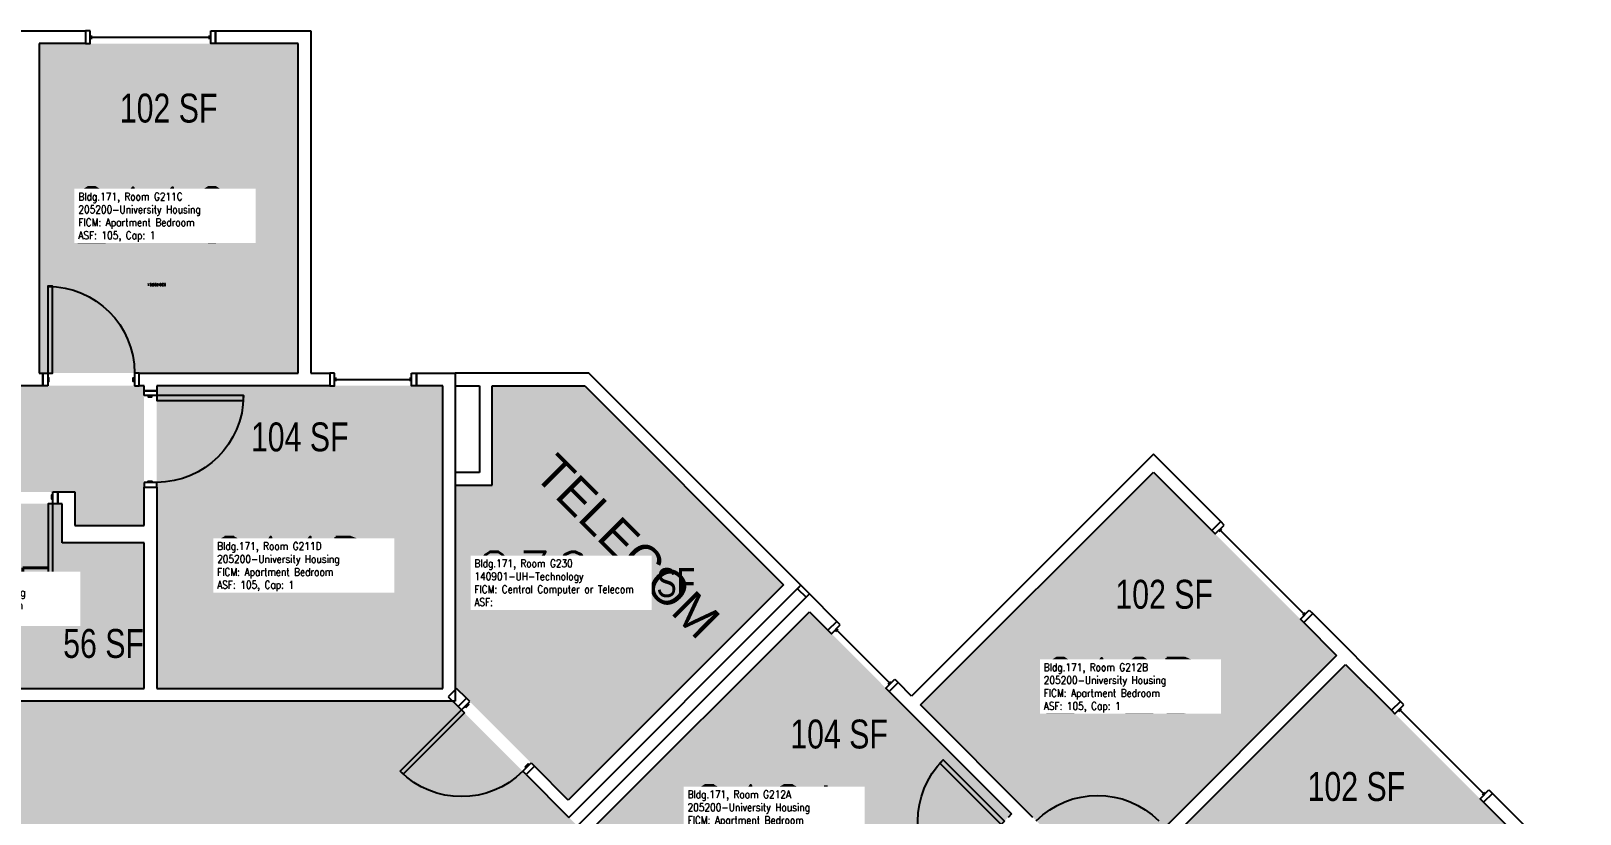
# Model space of a CAD drawing. Header units: inches. Extents: x 1063 to 4030, y -1482 to 1605.
# Drawn here: x 2146 to 2790, y 1280 to 1605 of the extents above; entities that cross this region are included whole.
import ezdxf
from ezdxf.enums import TextEntityAlignment as Align

# ---------------------------------------------------------------- set-up
doc = ezdxf.new("R2010")
doc.units = ezdxf.units.IN
doc.header["$LTSCALE"] = 192
doc.header["$MEASUREMENT"] = 0
for name, color, linetype in [('A-AREA-IDEN', 1, 'Continuous'), ('A-DOOR', 2, 'Continuous'), ('A-GLAZ', 1, 'Continuous'), ('A-IDEN-RNUM', 7, 'Continuous'), ('A-IDEN-SNUM', 4, 'Continuous'), ('A-IDEN-VNUM', 4, 'Continuous'), ('A-WALL', 5, 'Continuous'), ('AREA-TEXT', 3, 'Continuous'), ('Rooms-Category-Color', 7, 'Continuous'), ('Rooms-College-Color', 7, 'Continuous'), ('Rooms-Department-Color', 7, 'Continuous'), ('Rooms-Division-Color', 7, 'Continuous'), ('Rooms-Information', 7, 'Continuous')]:
    doc.layers.add(name, color=color, linetype=linetype)
doc.styles.add('AREA', font='arial.ttf', dxfattribs={"width": 0.75, "height": 12})
doc.styles.add('ROOMSNUMBER', font='txt.shx', dxfattribs={"height": 0.03})
doc.styles.add('ROOMVNUMBER', font='simplex.shx', dxfattribs={"width": 0.85})
doc.styles.get("Standard").update_dxf_attribs({"font": 'arial.ttf'})

msp = doc.modelspace()

# ---------------------------------------------------------------- hatches: boundary and pattern name
at = {"layer": 'Rooms-Category-Color', "true_color": 0x728ef3}
for points in [[(2149.74, 1600.12), (2257.36, 1600.12), (2257.36, 1463.37), (2149.73, 1463.39), (2149.73, 1599.68)], [(1782.87, 1579.13), (1918.37, 1579.13), (1918.37, 1458.13), (2193.37, 1458.13), (2193.37, 1400.13), (2164.62, 1400.13), (2164.62, 1414), (1988.58, 1414), (1988.58, 1400.13), (1959.83, 1400.13), (1959.83, 1414), (1928.13, 1414), (1928.13, 1400.38), (1933.38, 1400.38), (1933.38, 1406.75), (1954.58, 1406.75), (1954.58, 1357.38), (1933.38, 1357.38), (1933.38, 1366.38), (1928.13, 1366.38), (1928.13, 1357.38), (1867.01, 1357.38), (1867.01, 1447.88), (1796.87, 1447.88), (1796.87, 1462.5), (1782.87, 1462.5)], [(2317.35, 1332.37), (2317.36, 1458.12), (2198.61, 1458.12), (2198.61, 1332.37)], [(2688.62, 1346.16), (2612.51, 1422.26), (2515.82, 1325.56), (2591.94, 1249.46), (2688.31, 1345.84)], [(2159.35, 1409.12), (2080.22, 1409.12), (2080.22, 1332.37), (2193.35, 1332.37), (2193.36, 1392.87), (2159.36, 1392.87)], [(2380.77, 1275.35), (2469.68, 1364.28), (2553.65, 1280.31), (2464.73, 1191.39)], [(2692.33, 1342.44), (2768.43, 1266.34), (2671.75, 1169.64), (2595.63, 1245.75), (2692.03, 1342.12)]]:
    msp.add_hatch(color=171, dxfattribs=at).paths.add_polyline_path(points)
at = {"layer": 'Rooms-Category-Color', "true_color": 0xe3c5e1}
msp.add_hatch(color=254, dxfattribs=at).paths.add_polyline_path([(2337.86, 1458.12), (2376.36, 1458.12), (2458.97, 1375.51), (2369.52, 1286.06), (2323.21, 1332.37), (2322.61, 1332.37), (2322.61, 1416.88), (2337.86, 1416.88)])
at = {"layer": 'Rooms-Category-Color', "true_color": 0xadadad}
msp.add_hatch(color=253, dxfattribs=at).paths.add_polyline_path([(2373.33, 1275.37), (2369.79, 1278.9), (2351.87, 1296.82), (2321.57, 1327.13), (2031.61, 1327.13), (1782.24, 1327.13), (1782.24, 1323.13), (1778.24, 1323.13), (1778.24, 1324.63), (1738.24, 1324.63), (1738.24, 1319.63), (1732.24, 1319.63), (1732.24, 1243.02), (1763.74, 1242.96), (1778.24, 1243.13), (1778.24, 1247.13), (1782.24, 1247.13), (1782.24, 1245.63), (1822.24, 1245.63), (1822.24, 1250.63), (1828.24, 1250.63), (1828.24, 1222.38), (1897.49, 1222.38), (1897.49, 1243.13), (2320.71, 1243.13), (2327.36, 1236.48), (2330.9, 1232.94)])
at = {"layer": 'Rooms-College-Color', "true_color": 0xadadad}
for points in [[(2149.74, 1600.12), (2257.36, 1600.12), (2257.36, 1463.37), (2149.73, 1463.39), (2149.73, 1599.68)], [(1782.87, 1579.13), (1918.37, 1579.13), (1918.37, 1458.13), (2193.37, 1458.13), (2193.37, 1400.13), (2164.62, 1400.13), (2164.62, 1414), (1988.58, 1414), (1988.58, 1400.13), (1959.83, 1400.13), (1959.83, 1414), (1928.13, 1414), (1928.13, 1400.38), (1933.38, 1400.38), (1933.38, 1406.75), (1954.58, 1406.75), (1954.58, 1357.38), (1933.38, 1357.38), (1933.38, 1366.38), (1928.13, 1366.38), (1928.13, 1357.38), (1867.01, 1357.38), (1867.01, 1447.88), (1796.87, 1447.88), (1796.87, 1462.5), (1782.87, 1462.5)], [(2317.35, 1332.37), (2317.36, 1458.12), (2198.61, 1458.12), (2198.61, 1332.37)], [(2337.86, 1458.12), (2376.36, 1458.12), (2458.97, 1375.51), (2369.52, 1286.06), (2323.21, 1332.37), (2322.61, 1332.37), (2322.61, 1416.88), (2337.86, 1416.88)], [(2688.62, 1346.16), (2612.51, 1422.26), (2515.82, 1325.56), (2591.94, 1249.46), (2688.31, 1345.84)], [(2159.35, 1409.12), (2080.22, 1409.12), (2080.22, 1332.37), (2193.35, 1332.37), (2193.36, 1392.87), (2159.36, 1392.87)], [(2380.77, 1275.35), (2469.68, 1364.28), (2553.65, 1280.31), (2464.73, 1191.39)], [(2692.33, 1342.44), (2768.43, 1266.34), (2671.75, 1169.64), (2595.63, 1245.75), (2692.03, 1342.12)], [(2373.33, 1275.37), (2369.79, 1278.9), (2351.87, 1296.82), (2321.57, 1327.13), (2031.61, 1327.13), (1782.24, 1327.13), (1782.24, 1323.13), (1778.24, 1323.13), (1778.24, 1324.63), (1738.24, 1324.63), (1738.24, 1319.63), (1732.24, 1319.63), (1732.24, 1243.02), (1763.74, 1242.96), (1778.24, 1243.13), (1778.24, 1247.13), (1782.24, 1247.13), (1782.24, 1245.63), (1822.24, 1245.63), (1822.24, 1250.63), (1828.24, 1250.63), (1828.24, 1222.38), (1897.49, 1222.38), (1897.49, 1243.13), (2320.71, 1243.13), (2327.36, 1236.48), (2330.9, 1232.94)]]:
    msp.add_hatch(color=253, dxfattribs=at).paths.add_polyline_path(points)
at = {"layer": 'Rooms-Department-Color', "true_color": 0x604aed}
for points in [[(2149.74, 1600.12), (2257.36, 1600.12), (2257.36, 1463.37), (2149.73, 1463.39), (2149.73, 1599.68)], [(1782.87, 1579.13), (1918.37, 1579.13), (1918.37, 1458.13), (2193.37, 1458.13), (2193.37, 1400.13), (2164.62, 1400.13), (2164.62, 1414), (1988.58, 1414), (1988.58, 1400.13), (1959.83, 1400.13), (1959.83, 1414), (1928.13, 1414), (1928.13, 1400.38), (1933.38, 1400.38), (1933.38, 1406.75), (1954.58, 1406.75), (1954.58, 1357.38), (1933.38, 1357.38), (1933.38, 1366.38), (1928.13, 1366.38), (1928.13, 1357.38), (1867.01, 1357.38), (1867.01, 1447.88), (1796.87, 1447.88), (1796.87, 1462.5), (1782.87, 1462.5)], [(2317.35, 1332.37), (2317.36, 1458.12), (2198.61, 1458.12), (2198.61, 1332.37)], [(2337.86, 1458.12), (2376.36, 1458.12), (2458.97, 1375.51), (2369.52, 1286.06), (2323.21, 1332.37), (2322.61, 1332.37), (2322.61, 1416.88), (2337.86, 1416.88)], [(2688.62, 1346.16), (2612.51, 1422.26), (2515.82, 1325.56), (2591.94, 1249.46), (2688.31, 1345.84)], [(2159.35, 1409.12), (2080.22, 1409.12), (2080.22, 1332.37), (2193.35, 1332.37), (2193.36, 1392.87), (2159.36, 1392.87)], [(2380.77, 1275.35), (2469.68, 1364.28), (2553.65, 1280.31), (2464.73, 1191.39)], [(2692.33, 1342.44), (2768.43, 1266.34), (2671.75, 1169.64), (2595.63, 1245.75), (2692.03, 1342.12)]]:
    msp.add_hatch(color=173, dxfattribs=at).paths.add_polyline_path(points)
at = {"layer": 'Rooms-Department-Color', "true_color": 0xacacac}
msp.add_hatch(color=253, dxfattribs=at).paths.add_polyline_path([(2373.33, 1275.37), (2369.79, 1278.9), (2351.87, 1296.82), (2321.57, 1327.13), (2031.61, 1327.13), (1782.24, 1327.13), (1782.24, 1323.13), (1778.24, 1323.13), (1778.24, 1324.63), (1738.24, 1324.63), (1738.24, 1319.63), (1732.24, 1319.63), (1732.24, 1243.02), (1763.74, 1242.96), (1778.24, 1243.13), (1778.24, 1247.13), (1782.24, 1247.13), (1782.24, 1245.63), (1822.24, 1245.63), (1822.24, 1250.63), (1828.24, 1250.63), (1828.24, 1222.38), (1897.49, 1222.38), (1897.49, 1243.13), (2320.71, 1243.13), (2327.36, 1236.48), (2330.9, 1232.94)])
at = {"layer": 'Rooms-Division-Color', "true_color": 0x604aed}
for points in [[(2149.74, 1600.12), (2257.36, 1600.12), (2257.36, 1463.37), (2149.73, 1463.39), (2149.73, 1599.68)], [(1782.87, 1579.13), (1918.37, 1579.13), (1918.37, 1458.13), (2193.37, 1458.13), (2193.37, 1400.13), (2164.62, 1400.13), (2164.62, 1414), (1988.58, 1414), (1988.58, 1400.13), (1959.83, 1400.13), (1959.83, 1414), (1928.13, 1414), (1928.13, 1400.38), (1933.38, 1400.38), (1933.38, 1406.75), (1954.58, 1406.75), (1954.58, 1357.38), (1933.38, 1357.38), (1933.38, 1366.38), (1928.13, 1366.38), (1928.13, 1357.38), (1867.01, 1357.38), (1867.01, 1447.88), (1796.87, 1447.88), (1796.87, 1462.5), (1782.87, 1462.5)], [(2317.35, 1332.37), (2317.36, 1458.12), (2198.61, 1458.12), (2198.61, 1332.37)], [(2337.86, 1458.12), (2376.36, 1458.12), (2458.97, 1375.51), (2369.52, 1286.06), (2323.21, 1332.37), (2322.61, 1332.37), (2322.61, 1416.88), (2337.86, 1416.88)], [(2688.62, 1346.16), (2612.51, 1422.26), (2515.82, 1325.56), (2591.94, 1249.46), (2688.31, 1345.84)], [(2159.35, 1409.12), (2080.22, 1409.12), (2080.22, 1332.37), (2193.35, 1332.37), (2193.36, 1392.87), (2159.36, 1392.87)], [(2380.77, 1275.35), (2469.68, 1364.28), (2553.65, 1280.31), (2464.73, 1191.39)], [(2692.33, 1342.44), (2768.43, 1266.34), (2671.75, 1169.64), (2595.63, 1245.75), (2692.03, 1342.12)]]:
    msp.add_hatch(color=173, dxfattribs=at).paths.add_polyline_path(points)
at = {"layer": 'Rooms-Division-Color', "true_color": 0xadadad}
msp.add_hatch(color=253, dxfattribs=at).paths.add_polyline_path([(2373.33, 1275.37), (2369.79, 1278.9), (2351.87, 1296.82), (2321.57, 1327.13), (2031.61, 1327.13), (1782.24, 1327.13), (1782.24, 1323.13), (1778.24, 1323.13), (1778.24, 1324.63), (1738.24, 1324.63), (1738.24, 1319.63), (1732.24, 1319.63), (1732.24, 1243.02), (1763.74, 1242.96), (1778.24, 1243.13), (1778.24, 1247.13), (1782.24, 1247.13), (1782.24, 1245.63), (1822.24, 1245.63), (1822.24, 1250.63), (1828.24, 1250.63), (1828.24, 1222.38), (1897.49, 1222.38), (1897.49, 1243.13), (2320.71, 1243.13), (2327.36, 1236.48), (2330.9, 1232.94)])

# ---------------------------------------------------------------- linework, layer by layer
at = {"layer": 'A-DOOR'}
for p, q in [((2466.13, 1375.25), (2464.72, 1373.83)), ((2464.72, 1373.83), (2468.25, 1370.3)), ((2469.67, 1371.71), (2466.13, 1375.25)), ((2466.13, 1375.25), (2466.13, 1375.25)), ((2468.25, 1370.3), (2469.67, 1371.71)), ((2327.19, 1328.39), (2323.75, 1324.95)), ((2325.16, 1323.53), (2328.61, 1326.98)), ((2326.4, 1324.77), (2327.81, 1326.18)), ((2328.25, 1325.74), (2326.84, 1324.33)), ((2328.61, 1326.98), (2327.19, 1328.39)), ((2327.81, 1326.18), (2328.25, 1325.74)), ((2299.7, 1298.08), (2325.16, 1323.53)), ((2326.4, 1322.29), (2300.94, 1296.84)), ((2323.75, 1324.95), (2325.16, 1323.53)), ((2325.16, 1323.53), (2326.4, 1322.29)), ((2326.84, 1324.33), (2326.4, 1324.77)), ((2350.62, 1298.08), (2354.06, 1301.52)), ((2352.83, 1301.17), (2351.41, 1299.75)), ((2351.41, 1299.75), (2351.85, 1299.31)), ((2351.85, 1299.31), (2353.27, 1300.73)), ((2355.48, 1300.11), (2352.03, 1296.66)), ((2353.27, 1300.73), (2352.83, 1301.17)), ((2354.06, 1301.52), (2355.48, 1300.11)), ((2300.94, 1296.84), (2299.7, 1298.08)), ((2352.03, 1296.66), (2350.62, 1298.08))]:
    msp.add_line(p, q, dxfattribs=at)
for points in [[(2153.36, 1463.37), (2155.36, 1463.37), (2155.36, 1499.38), (2153.36, 1499.38)], [(2153.36, 1458.12), (2151.36, 1458.12), (2151.36, 1463.37), (2153.36, 1463.37)], [(2153.36, 1459.88), (2153.86, 1459.88), (2153.86, 1461.38), (2153.36, 1461.38)], [(2189.36, 1459.88), (2188.86, 1459.88), (2188.86, 1461.38), (2189.36, 1461.38)], [(2189.36, 1458.12), (2191.36, 1458.12), (2191.36, 1463.37), (2189.36, 1463.37)], [(2193.36, 1454), (2193.36, 1456), (2198.61, 1456), (2198.61, 1454)], [(2195.11, 1454), (2195.11, 1453.5), (2196.61, 1453.5), (2196.61, 1454)], [(2198.61, 1454), (2198.61, 1452), (2234.61, 1452), (2234.61, 1454)], [(2193.36, 1418), (2193.36, 1416), (2198.61, 1416), (2198.61, 1418)], [(2195.11, 1418), (2195.11, 1418.5), (2196.61, 1418.5), (2196.61, 1418)], [(2155.47, 1409.12), (2153.47, 1409.12), (2153.47, 1373.12), (2155.47, 1373.12)], [(2155.47, 1412.62), (2154.97, 1412.62), (2154.97, 1411.12), (2155.47, 1411.12)], [(2155.47, 1414), (2157.47, 1414), (2157.47, 1409.12), (2155.47, 1409.12)], [(2550.72, 1277.4), (2549.31, 1275.99), (2523.85, 1301.44), (2525.27, 1302.86)]]:
    msp.add_lwpolyline(points, close=True, dxfattribs=at)
at = {"layer": 'A-DOOR', "extrusion": (0, 0, -1)}
for centre, start, end in [((-2153.36, 1463.37), 90, 180), ((-2198.61, 1454), 180, 270), ((-2155.47, 1409.12), 270, 0), ((-2550.72, 1277.4), 315, 45), ((-2325.16, 1323.53), 225, 315), ((-2589.35, 1252.03), 45, 135)]:
    msp.add_arc(centre, 36, start, end, dxfattribs=at)
at = {"layer": 'A-GLAZ'}
for p, q in [((2171.51, 1602), (2171.51, 1603.5)), ((2171.51, 1602.75), (2220.51, 1602.75)), ((2220.51, 1602), (2220.51, 1603.5)), ((2272.98, 1460), (2272.98, 1461.5)), ((2272.98, 1460.75), (2303.98, 1460.75)), ((2303.98, 1460), (2303.98, 1461.5)), ((2639.89, 1397.54), (2640.95, 1398.6)), ((2675.06, 1363.42), (2640.42, 1398.07)), ((2674.53, 1362.89), (2675.6, 1363.95)), ((2480.46, 1356.15), (2481.52, 1357.21)), ((2502.91, 1334.76), (2480.99, 1356.68)), ((2502.38, 1334.23), (2503.44, 1335.29)), ((2714.5, 1322.92), (2715.57, 1323.98)), ((2749.68, 1288.8), (2715.03, 1323.45)), ((2749.15, 1288.27), (2750.21, 1289.33))]:
    msp.add_line(p, q, dxfattribs=at)
for points in [[(2171.01, 1605.38), (2169.01, 1605.38), (2169.01, 1600.12), (2171.01, 1600.12)], [(2221.01, 1605.38), (2223.01, 1605.38), (2223.01, 1600.12), (2221.01, 1600.12)], [(2272.48, 1463.37), (2270.48, 1463.37), (2270.48, 1458.12), (2272.48, 1458.12)], [(2304.48, 1463.37), (2306.48, 1463.37), (2306.48, 1458.12), (2304.48, 1458.12)], [(2641.92, 1400.28), (2640.51, 1401.69), (2636.79, 1397.98), (2638.21, 1396.57)], [(2677.27, 1364.92), (2678.69, 1363.51), (2674.98, 1359.8), (2673.56, 1361.21)], [(2482.49, 1358.89), (2481.08, 1360.3), (2477.36, 1356.59), (2478.78, 1355.18)], [(2505.12, 1336.26), (2506.53, 1334.85), (2502.82, 1331.13), (2501.4, 1332.55)], [(2716.54, 1325.66), (2715.12, 1327.07), (2711.41, 1323.36), (2712.83, 1321.95)], [(2751.89, 1290.3), (2753.31, 1288.89), (2749.59, 1285.18), (2748.18, 1286.59)]]:
    msp.add_lwpolyline(points, close=True, dxfattribs=at)
at = {"layer": 'A-WALL'}
for p, q in [((2117.49, 1605.38), (2169.01, 1605.38)), ((2169.01, 1605.38), (2169.01, 1600.12)), ((2223.01, 1605.38), (2262.61, 1605.38)), ((2223.01, 1600.12), (2223.01, 1605.38)), ((2262.61, 1605.38), (2262.61, 1463.37)), ((2149.74, 1600.12), (2149.74, 1463.37)), ((2169.01, 1600.12), (2149.74, 1600.12)), ((2257.36, 1600.12), (2223.01, 1600.12)), ((2257.36, 1463.37), (2257.36, 1600.12)), ((2149.74, 1463.37), (2151.36, 1463.37)), ((2151.36, 1463.37), (2151.36, 1458.12)), ((2191.36, 1463.37), (2257.36, 1463.37)), ((2191.36, 1458.12), (2191.36, 1463.37)), ((2262.61, 1463.37), (2270.48, 1463.37)), ((2270.48, 1463.37), (2270.48, 1458.12)), ((2306.48, 1463.37), (2322.61, 1463.37)), ((2306.48, 1458.12), (2306.48, 1463.37)), ((2378, 1463.37), (2322.61, 1463.37)), ((2322.61, 1463.37), (2322.61, 1458.12)), ((2322.61, 1463.37), (2322.61, 1327.13)), ((2466.13, 1375.25), (2378, 1463.37)), ((2151.36, 1458.12), (2078.49, 1458.12)), ((2193.36, 1458.12), (2191.36, 1458.12)), ((2193.36, 1456), (2193.36, 1458.12)), ((2198.61, 1456), (2193.36, 1456)), ((2261.99, 1458.12), (2198.61, 1458.12)), ((2198.61, 1458.12), (2198.61, 1456)), ((2270.48, 1458.12), (2261.99, 1458.12)), ((2317.36, 1458.12), (2306.48, 1458.12)), ((2317.36, 1332.37), (2317.36, 1458.12)), ((2322.61, 1458.12), (2332.61, 1458.12)), ((2332.61, 1458.12), (2332.61, 1422.13)), ((2337.86, 1458.12), (2376.36, 1458.12)), ((2337.86, 1416.88), (2337.86, 1458.12)), ((2376.36, 1458.12), (2458.97, 1375.51)), ((2612.5, 1429.69), (2512.1, 1329.28)), ((2640.51, 1401.69), (2612.5, 1429.69)), ((2332.61, 1422.13), (2322.61, 1422.13)), ((2322.61, 1422.13), (2322.61, 1416.88)), ((2515.81, 1325.57), (2612.5, 1422.27)), ((2612.5, 1422.27), (2636.79, 1397.98)), ((2193.36, 1413.38), (2193.36, 1416)), ((2193.36, 1416), (2198.61, 1416)), ((2198.61, 1416), (2198.61, 1413.38)), ((2322.61, 1416.88), (2337.86, 1416.88)), ((2157.47, 1414), (2164.61, 1414)), ((2157.47, 1409.12), (2157.47, 1414)), ((2159.36, 1409.12), (2157.47, 1409.12)), ((2159.36, 1392.87), (2159.36, 1409.12)), ((2164.61, 1414), (2164.61, 1400.13)), ((2193.36, 1400.13), (2193.36, 1413.38)), ((2198.61, 1413.38), (2198.61, 1332.37)), ((2164.61, 1400.13), (2193.36, 1400.13)), ((2636.79, 1397.98), (2640.51, 1401.69)), ((2193.36, 1392.87), (2159.36, 1392.87)), ((2193.36, 1332.37), (2193.36, 1392.87)), ((2458.97, 1375.51), (2369.52, 1286.06)), ((2369.79, 1278.9), (2466.13, 1375.25)), ((2469.67, 1371.71), (2373.33, 1275.37)), ((2481.08, 1360.3), (2469.67, 1371.71)), ((2380.75, 1275.37), (2469.67, 1364.29)), ((2469.67, 1364.29), (2477.36, 1356.59)), ((2477.36, 1356.59), (2481.08, 1360.3)), ((2678.69, 1363.51), (2674.98, 1359.8)), ((2674.98, 1359.8), (2688.61, 1346.17)), ((2715.12, 1327.07), (2678.69, 1363.51)), ((2688.61, 1346.17), (2591.91, 1249.47)), ((2595.62, 1245.76), (2692.32, 1342.45)), ((2692.32, 1342.45), (2711.41, 1323.36)), ((2080.22, 1332.37), (2193.36, 1332.37)), ((2198.61, 1332.37), (2317.36, 1332.37)), ((2323.14, 1332.44), (2319.7, 1329)), ((2327.19, 1328.39), (2323.14, 1332.44)), ((2506.53, 1334.85), (2502.82, 1331.13)), ((2512.1, 1329.28), (2506.53, 1334.85)), ((2193.99, 1327.13), (1954.58, 1327.13)), ((2322.61, 1327.13), (2193.99, 1327.13)), ((2319.7, 1329), (2323.75, 1324.95)), ((2323.75, 1324.95), (2327.19, 1328.39)), ((2502.82, 1331.13), (2508.82, 1325.13)), ((2562.48, 1278.9), (2515.81, 1325.57)), ((2711.41, 1323.36), (2715.12, 1327.07)), ((2508.82, 1325.13), (2553.64, 1280.32)), ((2355.48, 1300.11), (2352.03, 1296.66)), ((2369.52, 1286.06), (2355.48, 1300.11)), ((2352.03, 1296.66), (2369.79, 1278.9)), ((2753.31, 1288.89), (2749.59, 1285.18)), ((2789.7, 1252.5), (2753.31, 1288.89)), ((2553.64, 1280.32), (2552.14, 1278.82)), ((2749.59, 1285.18), (2768.42, 1266.35))]:
    msp.add_line(p, q, dxfattribs=at)

# ---------------------------------------------------------------- texts
at = {"layer": 'A-AREA-IDEN'}
msp.add_text('TELECOM', height=14.4, rotation=315, dxfattribs=at).set_placement((2389.06, 1386.4), align=Align.CENTER)
at = {"layer": 'A-IDEN-RNUM', "style": 'ROOMSNUMBER', "width": 0.85}
for s, p in [('0211-C0', (2198.54, 1500.04)), ('0211-D0', (2245.19, 1393.33)), ('0230-00', (2375.99, 1377.1)), ('0212-B0', (2596.02, 1334.96))]:
    msp.add_text(s, height=1, dxfattribs=at).set_placement(p, align=Align.MIDDLE_CENTER)
at = {"layer": 'A-IDEN-SNUM', "style": 'ROOMSNUMBER', "width": 0.85}
for s, p in [('1710G211C0', (2198.54, 1500.04)), ('1710G211D0', (2245.19, 1393.33)), ('1710G23000', (2375.99, 1377.1)), ('1710G212B0', (2596.02, 1334.96))]:
    msp.add_text(s, height=1, dxfattribs=at).set_placement(p, align=Align.MIDDLE_CENTER)
at = {"layer": 'A-IDEN-VNUM', "style": 'ROOMVNUMBER', "width": 0.85}
for s, p in [('211C', (2196.57, 1529.14)), ('211D', (2253.75, 1384.03)), ('230', (2355.12, 1377.91)), ('211E', (2122.88, 1371.28)), ('212B', (2598.87, 1333.75)), ('212A', (2451.84, 1280.96))]:
    msp.add_text(s, height=22.5, dxfattribs=at).set_placement(p, align=Align.MIDDLE_CENTER)
at = {"layer": 'AREA-TEXT', "style": 'AREA', "width": 0.75}
for s, p in [('102 SF', (2203.54, 1573.37)), ('104 SF', (2257.99, 1436.87)), ('99 SF', (2405.44, 1376.39)), ('102 SF', (2617, 1371.54)), ('56 SF', (2176.53, 1351.12)), ('104 SF', (2481.99, 1313.52)), ('102 SF', (2696.82, 1291.73))]:
    msp.add_text(s, height=12, dxfattribs=at).set_placement(p, align=Align.MIDDLE_CENTER)

# ---------------------------------------------------------------- next in the draw order: texts
at = {"layer": 'Rooms-Information', "char_height": 3.2143, "width": 72, "attachment_point": 7, "style": 'ROOMVNUMBER', "bg_fill": 3, "box_fill_scale": 1.5, "bg_fill_color": 256, "bg_fill_true_color": 13158600, "bg_fill_transparency": 0}
for s, insert in [('Bldg.171, Room G211C^M^J205200-University Housing^M^JFICM: Apartment Bedroom^M^JASF: 105, Cap: 1', (2166.06, 1517.89)), ('Bldg.171, Room G211D^M^J205200-University Housing^M^JFICM: Apartment Bedroom^M^JASF: 105, Cap: 1', (2223.7, 1372.78)), ('Bldg.171, Room G230^M^J140901-UH-Technology^M^JFICM: Central Computer or Telecom^M^JASF: ', (2330.53, 1366.66)), ('Bldg.171, Room G211E^M^J205200-University Housing^M^JFICM: Apartment Bathroom^M^JASF: ', (2093.28, 1360.03)), ('Bldg.171, Room G212B^M^J205200-University Housing^M^JFICM: Apartment Bedroom^M^JASF: 105, Cap: 1', (2566.99, 1322.5)), ('Bldg.171, Room G212A^M^J205200-University Housing^M^JFICM: Apartment Bedroom^M^JASF: 105, Cap: 1', (2419.06, 1269.71))]:
    msp.add_mtext(s, dxfattribs=dict(at, insert=insert))

doc.saveas('drawing.dxf')
